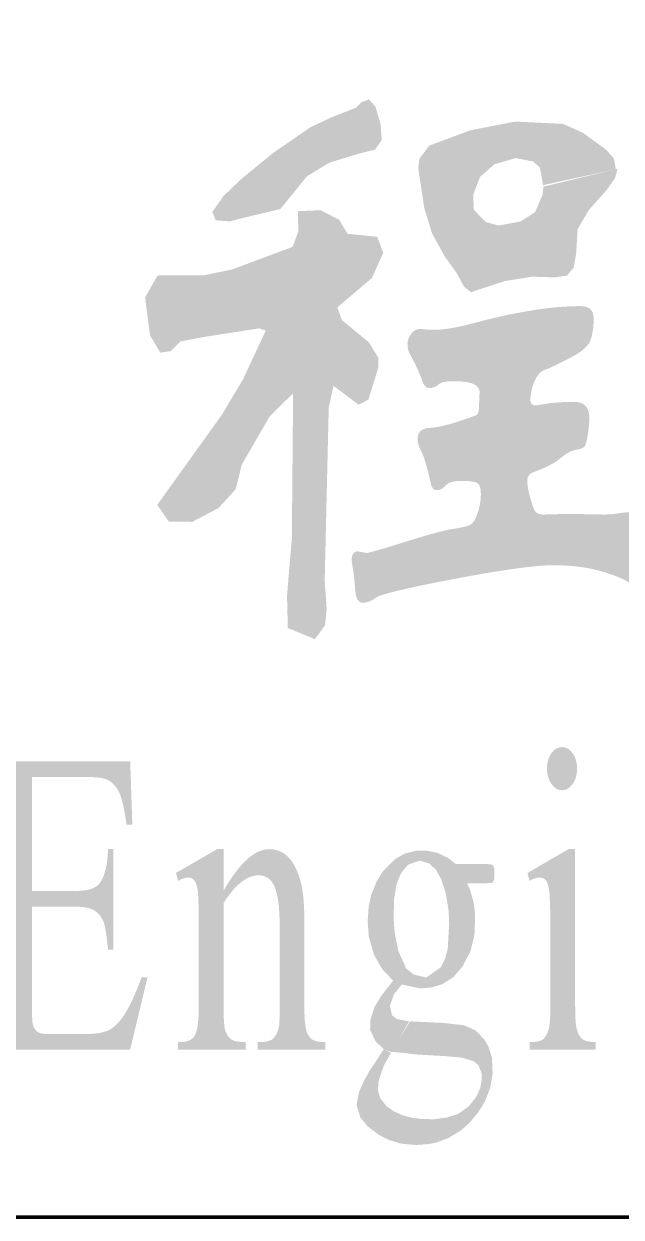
# Model space of a CAD drawing. Header units: millimetres. Extents: x -705761 to 1364679, y -410401 to 446404.
# Drawn here: x -524758 to -524151, y 172776 to 173988 of the extents above; entities that cross this region are included whole.
import ezdxf
from ezdxf.enums import TextEntityAlignment as Align

# ---------------------------------------------------------------- set-up
doc = ezdxf.new("R2010")
doc.units = ezdxf.units.MM
doc.layers.add('TK', color=7, linetype='Continuous')
doc.layers.add('模板-签名-公用', color=3, linetype='Continuous')
doc.layers.add('图框', color=7, linetype='Continuous', lineweight=13)
doc.styles.get("Standard").update_dxf_attribs({"font": 'arial.ttf'})
doc.styles.add('Style-仿宋_GB2312', font='')
doc.styles.add('宋体', font='', dxfattribs={"width": 0.7, "height": 2.5})
doc.styles.add('宋体_1', font='', dxfattribs={"width": 0.7, "height": 2.386364})
doc.styles.get('Style-仿宋_GB2312').set_extended_font_data('仿宋_GB2312')
doc.styles.get('宋体').set_extended_font_data('SimSun')
doc.styles.get('宋体_1').set_extended_font_data('SimSun')

# ---------------------------------------------------------------- blocks, each defined once
blk = doc.blocks.new('BSIET_专用图框_A3_7')
at = {"layer": '图框', "lineweight": 100}
blk.add_lwpolyline([(-395, 292), (-5, 292), (-5, 5), (-395, 5)], close=True, dxfattribs=at)
at = {"layer": 'TK', "style": '宋体', "width": 0.7, "flags": 3}
for tag, p in [('LZHQ_N会签6_T6_H6', (-407.253, 57.082)), ('LZHQ_N会签5_T6_H6', (-407.253, 49.082)), ('LZHQ_N会签4_T6_H6', (-407.253, 41.082)), ('LZHQ_N会签3_T6_H6', (-407.253, 33.082)), ('LZHQ_N会签2_T6_H6', (-407.253, 25.082)), ('LZHQ_N会签1_T6_H6', (-407.253, 17.082))]:
    blk.add_attdef(tag, text='', height=2.5, dxfattribs=at).set_placement(p, align=Align.MIDDLE)
at = {"layer": '模板-签名-公用', "style": '宋体', "width": 0.7}
blk.add_attdef('LZTQINS', text='', height=2, dxfattribs=at).set_placement((-5, 5), align=Align.MIDDLE)
at = {"layer": '模板-签名-公用', "style": '宋体', "width": 0.7, "flags": 3}
blk.add_attdef('LZFRAME', (-40.909, 2.064), '', height=3, dxfattribs=at)
blk = doc.blocks.new('BSIET_材料表_7')
at = {"layer": '图框', "linetype": 'Continuous', "lineweight": 25, "extrusion": (0, 0, -1)}
for points in [[(80.245, 10.118), (80.032, 10.172), (79.731, 10.243), (79.593, 10.411), (79.461, 10.575), (79.234, 10.714), (78.938, 10.805), (78.767, 10.848), (78.699, 10.944), (78.71, 11.101), (78.762, 11.284), (78.83, 11.358), (78.903, 11.328), (78.966, 11.271), (79.206, 11.177), (79.423, 11.075), (79.8, 10.816), (80.128, 10.548), (80.309, 10.375), (80.422, 10.214), (80.387, 10.129)], [(79.378, 5.873), (79.276, 6.014), (79.259, 6.181), (79.279, 6.469), (79.238, 8.226), (79.189, 8.447), (78.934, 8.255), (78.834, 8.307), (78.735, 8.629), (78.735, 8.735), (78.83, 8.889), (79.105, 9.116), (79.15, 9.244), (78.798, 9.544), (78.683, 9.8), (78.746, 9.961), (79.047, 9.992), (79.133, 10.135), (79.32, 10.231), (79.552, 10.222), (79.547, 10.016), (79.606, 9.859), (80.218, 9.63), (80.503, 9.571), (80.979, 9.568), (81.105, 9.345), (81.056, 8.962), (80.951, 8.784), (80.846, 8.799), (80.748, 8.898), (80.484, 8.947), (79.945, 9.031), (79.878, 9.009), (80.111, 8.511), (80.321, 8.159), (80.982, 7.237), (80.863, 7.066), (80.625, 7.065), (80.358, 7.206), (80.184, 7.395), (80.122, 7.647), (79.839, 8.136), (79.6, 8.371), (79.613, 6.9), (79.662, 6.315), (79.654, 5.986)], [(76.862, 4.338), (76.84, 4.341), (76.817, 4.348), (76.794, 4.363), (76.768, 4.388), (76.748, 4.416), (76.731, 4.45), (76.721, 4.483), (76.715, 4.515), (76.712, 4.548), (76.713, 4.585), (76.715, 4.6), (76.719, 4.627), (76.726, 4.65), (76.734, 4.671), (76.743, 4.69), (76.758, 4.714), (76.778, 4.738), (76.796, 4.753), (76.82, 4.767), (76.842, 4.774), (76.866, 4.776), (76.893, 4.773), (76.922, 4.762), (76.942, 4.749), (76.972, 4.716), (76.995, 4.677), (77.007, 4.646), (77.015, 4.61), (77.019, 4.574), (77.018, 4.53), (77.011, 4.484), (76.999, 4.45), (76.983, 4.417), (76.959, 4.384), (76.948, 4.373), (76.93, 4.358), (76.916, 4.35), (76.9, 4.343), (76.882, 4.339)], [(78.309, 2.324), (78.195, 2.333), (78.082, 2.367), (77.973, 2.437), (77.878, 2.546), (77.796, 2.704), (77.756, 2.867), (77.749, 3.07), (77.762, 3.184), (77.799, 3.32), (77.831, 3.392), (77.642, 3.393), (77.59, 3.395), (77.569, 3.403), (77.554, 3.435), (77.553, 3.532), (77.557, 3.555), (77.574, 3.581), (77.622, 3.587), (77.945, 3.587), (78.028, 3.652), (78.128, 3.7), (78.249, 3.725), (78.357, 3.722), (78.464, 3.694), (78.564, 3.639), (78.682, 3.521), (78.751, 3.411), (78.805, 3.277), (78.832, 3.155), (78.842, 3.003), (78.83, 2.849), (78.778, 2.667), (78.697, 2.523), (78.584, 2.404), (78.456, 2.541), (78.528, 2.698), (78.565, 2.874), (78.578, 3.022), (78.574, 3.229), (78.55, 3.378), (78.502, 3.497), (78.432, 3.581), (78.314, 3.623), (78.215, 3.594), (78.147, 3.528), (78.095, 3.436), (78.047, 3.288), (78.02, 3.123), (78.013, 2.983), (78.028, 2.726), (78.054, 2.626), (78.097, 2.539), (78.246, 2.434), (78.388, 2.469), (78.495, 2.364)], [(78.6, 1.678), (78.419, 1.99), (78.543, 2.012), (78.595, 2.051), (78.615, 2.148), (78.577, 2.261), (78.489, 2.371), (78.375, 2.466), (78.461, 2.535), (78.571, 2.418), (78.702, 2.251), (78.769, 2.142), (78.813, 2.012), (78.817, 1.903), (78.761, 1.786), (78.677, 1.704)], [(78.349, 0.733), (78.227, 0.742), (78.149, 0.757), (78.023, 0.802), (77.888, 0.885), (77.799, 0.966), (77.717, 1.066), (77.65, 1.175), (77.596, 1.314), (77.571, 1.46), (77.579, 1.621), (77.611, 1.727), (77.656, 1.807), (77.748, 1.899), (77.864, 1.95), (78.078, 1.974), (78.212, 1.98), (78.41, 1.989), (78.605, 1.68), (78.485, 1.669), (78.336, 1.652), (78.058, 1.636), (77.888, 1.621), (77.765, 1.585), (77.715, 1.543), (77.683, 1.46), (77.681, 1.399), (77.696, 1.314), (77.742, 1.216), (77.819, 1.121), (77.923, 1.049), (78.036, 1.012), (78.163, 0.995), (78.282, 0.996), (78.388, 1.009), (78.479, 1.032), (78.577, 1.075), (78.651, 1.129), (78.714, 1.207), (78.738, 1.29), (78.731, 1.384), (78.677, 1.541), (78.605, 1.67), (78.679, 1.706), (78.746, 1.602), (78.824, 1.485), (78.878, 1.387), (78.931, 1.269), (78.955, 1.141), (78.917, 1.014), (78.844, 0.924), (78.723, 0.832), (78.624, 0.783), (78.496, 0.746)]]:
    blk.add_hatch(color=7, dxfattribs=at).paths.add_polyline_path(points)
at = {"layer": '图框', "linetype": 'Continuous', "lineweight": 25}
blk.add_hatch(color=7, dxfattribs=at).paths.add_polyline_path([(-77.791, 9.398), (-77.685, 9.434), (-77.444, 9.512), (-77.17, 9.556), (-76.943, 9.549), (-76.816, 9.566), (-76.746, 9.649), (-76.722, 9.792), (-76.707, 10.038), (-76.593, 10.233), (-76.413, 10.435), (-76.325, 10.561), (-76.302, 10.652), (-76.319, 10.648), (-77.055, 10.471), (-77.063, 10.389), (-77.14, 10.211), (-77.287, 10.117), (-77.511, 10.076), (-77.64, 10.111), (-77.762, 10.236), (-77.769, 10.389), (-77.699, 10.57), (-77.552, 10.699), (-77.337, 10.761), (-77.156, 10.726), (-77.09, 10.662), (-77.055, 10.471), (-77.054, 10.487), (-76.319, 10.648), (-76.338, 10.758), (-76.417, 10.846), (-76.653, 11.018), (-76.856, 11.109), (-77.343, 11.132), (-77.799, 11.043), (-78.217, 10.887), (-78.314, 10.756), (-78.328, 10.663), (-78.267, 10.256), (-78.188, 9.998), (-78.063, 9.769), (-77.936, 9.592), (-77.863, 9.456)])
at = {"layer": '图框', "linetype": 'Continuous', "lineweight": 20}
h = blk.add_hatch(color=7, dxfattribs=at)
edge = h.paths.add_edge_path()
edge.add_spline(control_points=[(-75.862, 6.702), (-75.862, 6.804), (-75.926, 6.983)], knot_values=[0, 0, 0, 1, 1, 1], degree=2, periodic=0)
edge.add_spline(control_points=[(-75.926, 6.983), (-75.989, 7.162), (-76.18, 7.162)], knot_values=[0, 0, 0, 1, 1, 1], degree=2, periodic=0)
edge.add_spline(control_points=[(-76.18, 7.162), (-76.225, 7.162), (-76.302, 7.15)], knot_values=[0, 0, 0, 1, 1, 1], degree=2, periodic=0)
edge.add_spline(control_points=[(-76.302, 7.15), (-76.378, 7.139), (-76.435, 7.139)], knot_values=[0, 0, 0, 1, 1, 1], degree=2, periodic=0)
edge.add_line((-76.435, 7.139), (-76.792, 7.146))
edge.add_line((-76.792, 7.146), (-77.047, 7.139))
edge.add_spline(control_points=[(-77.047, 7.139), (-77.111, 7.139), (-77.133, 7.166)], knot_values=[0, 0, 0, 1, 1, 1], degree=2, periodic=0)
edge.add_spline(control_points=[(-77.133, 7.166), (-77.156, 7.193), (-77.188, 7.306)], knot_values=[0, 0, 0, 1, 1, 1], degree=2, periodic=0)
edge.add_spline(control_points=[(-77.188, 7.306), (-77.219, 7.419), (-77.219, 7.485)], knot_values=[0, 0, 0, 1, 1, 1], degree=2, periodic=0)
edge.add_spline(control_points=[(-77.219, 7.485), (-77.219, 7.551), (-77.143, 7.575)], knot_values=[0, 0, 0, 1, 1, 1], degree=2, periodic=0)
edge.add_spline(control_points=[(-77.143, 7.575), (-76.971, 7.637), (-76.882, 7.711)], knot_values=[0, 0, 0, 1, 1, 1], degree=2, periodic=0)
edge.add_spline(control_points=[(-76.882, 7.711), (-76.792, 7.785), (-76.725, 7.797)], knot_values=[0, 0, 0, 1, 1, 1], degree=2, periodic=0)
edge.add_spline(control_points=[(-76.725, 7.797), (-76.659, 7.808), (-76.639, 7.828)], knot_values=[0, 0, 0, 1, 1, 1], degree=2, periodic=0)
edge.add_spline(control_points=[(-76.639, 7.828), (-76.62, 7.847), (-76.604, 7.949)], knot_values=[0, 0, 0, 1, 1, 1], degree=2, periodic=0)
edge.add_spline(control_points=[(-76.604, 7.949), (-76.588, 8.05), (-76.588, 8.12)], knot_values=[0, 0, 0, 1, 1, 1], degree=2, periodic=0)
edge.add_spline(control_points=[(-76.588, 8.12), (-76.588, 8.284), (-76.748, 8.284)], knot_values=[0, 0, 0, 1, 1, 1], degree=2, periodic=0)
edge.add_spline(control_points=[(-76.748, 8.284), (-76.933, 8.284), (-77.105, 8.252)], knot_values=[0, 0, 0, 1, 1, 1], degree=2, periodic=0)
edge.add_spline(control_points=[(-77.105, 8.252), (-77.187, 8.237), (-77.187, 8.299)], knot_values=[0, 0, 0, 1, 1, 1], degree=2, periodic=0)
edge.add_spline(control_points=[(-77.187, 8.299), (-77.187, 8.393), (-77.146, 8.49)], knot_values=[0, 0, 0, 1, 1, 1], degree=2, periodic=0)
edge.add_spline(control_points=[(-77.146, 8.49), (-77.105, 8.588), (-77.038, 8.611)], knot_values=[0, 0, 0, 1, 1, 1], degree=2, periodic=0)
edge.add_spline(control_points=[(-77.038, 8.611), (-76.971, 8.634), (-76.789, 8.728)], knot_values=[0, 0, 0, 1, 1, 1], degree=2, periodic=0)
edge.add_spline(control_points=[(-76.789, 8.728), (-76.607, 8.821), (-76.576, 8.911)], knot_values=[0, 0, 0, 1, 1, 1], degree=2, periodic=0)
edge.add_spline(control_points=[(-76.576, 8.911), (-76.544, 9), (-76.544, 9.129)], knot_values=[0, 0, 0, 1, 1, 1], degree=2, periodic=0)
edge.add_spline(control_points=[(-76.544, 9.129), (-76.544, 9.257), (-76.678, 9.257)], knot_values=[0, 0, 0, 1, 1, 1], degree=2, periodic=0)
edge.add_spline(control_points=[(-76.678, 9.257), (-77.124, 9.257), (-77.787, 9.078)], knot_values=[0, 0, 0, 1, 1, 1], degree=2, periodic=0)
edge.add_spline(control_points=[(-77.787, 9.078), (-78.023, 9.016), (-78.176, 9.016)], knot_values=[0, 0, 0, 1, 1, 1], degree=2, periodic=0)
edge.add_spline(control_points=[(-78.176, 9.016), (-78.22, 9.016), (-78.287, 9.024)], knot_values=[0, 0, 0, 1, 1, 1], degree=2, periodic=0)
edge.add_spline(control_points=[(-78.287, 9.024), (-78.354, 9.032), (-78.395, 8.981)], knot_values=[0, 0, 0, 1, 1, 1], degree=2, periodic=0)
edge.add_spline(control_points=[(-78.395, 8.981), (-78.437, 8.93), (-78.437, 8.872)], knot_values=[0, 0, 0, 1, 1, 1], degree=2, periodic=0)
edge.add_spline(control_points=[(-78.437, 8.872), (-78.437, 8.813), (-78.411, 8.767)], knot_values=[0, 0, 0, 1, 1, 1], degree=2, periodic=0)
edge.add_spline(control_points=[(-78.411, 8.767), (-78.322, 8.603), (-78.293, 8.514)], knot_values=[0, 0, 0, 1, 1, 1], degree=2, periodic=0)
edge.add_spline(control_points=[(-78.293, 8.514), (-78.265, 8.424), (-78.214, 8.424)], knot_values=[0, 0, 0, 1, 1, 1], degree=2, periodic=0)
edge.add_spline(control_points=[(-78.214, 8.424), (-78.163, 8.424), (-78.124, 8.459)], knot_values=[0, 0, 0, 1, 1, 1], degree=2, periodic=0)
edge.add_spline(control_points=[(-78.124, 8.459), (-78.086, 8.494), (-77.972, 8.494)], knot_values=[0, 0, 0, 1, 1, 1], degree=2, periodic=0)
edge.add_spline(control_points=[(-77.972, 8.494), (-77.704, 8.494), (-77.704, 8.385)], knot_values=[0, 0, 0, 1, 1, 1], degree=2, periodic=0)
edge.add_line((-77.704, 8.385), (-77.71, 8.237))
edge.add_spline(control_points=[(-77.71, 8.237), (-77.71, 8.167), (-77.736, 8.151)], knot_values=[0, 0, 0, 1, 1, 1], degree=2, periodic=0)
edge.add_spline(control_points=[(-77.736, 8.151), (-77.761, 8.136), (-77.93, 8.081)], knot_values=[0, 0, 0, 1, 1, 1], degree=2, periodic=0)
edge.add_spline(control_points=[(-77.93, 8.081), (-78.099, 8.027), (-78.217, 8.019)], knot_values=[0, 0, 0, 1, 1, 1], degree=2, periodic=0)
edge.add_spline(control_points=[(-78.217, 8.019), (-78.335, 8.011), (-78.335, 7.902)], knot_values=[0, 0, 0, 1, 1, 1], degree=2, periodic=0)
edge.add_spline(control_points=[(-78.335, 7.902), (-78.335, 7.855), (-78.293, 7.773)], knot_values=[0, 0, 0, 1, 1, 1], degree=2, periodic=0)
edge.add_spline(control_points=[(-78.293, 7.773), (-78.252, 7.692), (-78.201, 7.458)], knot_values=[0, 0, 0, 1, 1, 1], degree=2, periodic=0)
edge.add_spline(control_points=[(-78.201, 7.458), (-78.188, 7.388), (-78.137, 7.388)], knot_values=[0, 0, 0, 1, 1, 1], degree=2, periodic=0)
edge.add_spline(control_points=[(-78.137, 7.388), (-78.086, 7.388), (-78.048, 7.435)], knot_values=[0, 0, 0, 1, 1, 1], degree=2, periodic=0)
edge.add_spline(control_points=[(-78.048, 7.435), (-78.01, 7.481), (-77.885, 7.481)], knot_values=[0, 0, 0, 1, 1, 1], degree=2, periodic=0)
edge.add_spline(control_points=[(-77.885, 7.481), (-77.761, 7.481), (-77.726, 7.458)], knot_values=[0, 0, 0, 1, 1, 1], degree=2, periodic=0)
edge.add_spline(control_points=[(-77.726, 7.458), (-77.691, 7.435), (-77.691, 7.345)], knot_values=[0, 0, 0, 1, 1, 1], degree=2, periodic=0)
edge.add_spline(control_points=[(-77.691, 7.345), (-77.691, 7.255), (-77.723, 7.158)], knot_values=[0, 0, 0, 1, 1, 1], degree=2, periodic=0)
edge.add_spline(control_points=[(-77.723, 7.158), (-77.755, 7.061), (-77.796, 7.037)], knot_values=[0, 0, 0, 1, 1, 1], degree=2, periodic=0)
edge.add_spline(control_points=[(-77.796, 7.037), (-77.838, 7.014), (-77.968, 6.994)], knot_values=[0, 0, 0, 1, 1, 1], degree=2, periodic=0)
edge.add_spline(control_points=[(-77.968, 6.994), (-78.099, 6.975), (-78.459, 6.862)], knot_values=[0, 0, 0, 1, 1, 1], degree=2, periodic=0)
edge.add_spline(control_points=[(-78.459, 6.862), (-78.819, 6.749), (-78.857, 6.749)], knot_values=[0, 0, 0, 1, 1, 1], degree=2, periodic=0)
edge.add_line((-78.857, 6.749), (-78.94, 6.765))
edge.add_spline(control_points=[(-78.94, 6.765), (-79.004, 6.765), (-79.004, 6.679)], knot_values=[0, 0, 0, 1, 1, 1], degree=2, periodic=0)
edge.add_spline(control_points=[(-79.004, 6.679), (-79.004, 6.656), (-78.991, 6.582)], knot_values=[0, 0, 0, 1, 1, 1], degree=2, periodic=0)
edge.add_spline(control_points=[(-78.991, 6.582), (-78.979, 6.507), (-78.969, 6.375)], knot_values=[0, 0, 0, 1, 1, 1], degree=2, periodic=0)
edge.add_spline(control_points=[(-78.969, 6.375), (-78.959, 6.243), (-78.893, 6.243)], knot_values=[0, 0, 0, 1, 1, 1], degree=2, periodic=0)
edge.add_spline(control_points=[(-78.893, 6.243), (-78.826, 6.243), (-78.762, 6.293)], knot_values=[0, 0, 0, 1, 1, 1], degree=2, periodic=0)
edge.add_spline(control_points=[(-78.762, 6.293), (-78.698, 6.344), (-77.965, 6.484)], knot_values=[0, 0, 0, 1, 1, 1], degree=2, periodic=0)
edge.add_spline(control_points=[(-77.965, 6.484), (-77.232, 6.624), (-76.952, 6.624)], knot_values=[0, 0, 0, 1, 1, 1], degree=2, periodic=0)
edge.add_spline(control_points=[(-76.952, 6.624), (-76.671, 6.624), (-76.451, 6.558)], knot_values=[0, 0, 0, 1, 1, 1], degree=2, periodic=0)
edge.add_spline(control_points=[(-76.451, 6.558), (-76.231, 6.492), (-76.155, 6.426)], knot_values=[0, 0, 0, 1, 1, 1], degree=2, periodic=0)
edge.add_spline(control_points=[(-76.155, 6.426), (-76.078, 6.36), (-76.008, 6.36)], knot_values=[0, 0, 0, 1, 1, 1], degree=2, periodic=0)
edge.add_spline(control_points=[(-76.008, 6.36), (-75.938, 6.36), (-75.9, 6.472)], knot_values=[0, 0, 0, 1, 1, 1], degree=2, periodic=0)
edge.add_spline(control_points=[(-75.9, 6.472), (-75.862, 6.585), (-75.862, 6.702)], knot_values=[0, 0, 0, 1, 1, 1], degree=2, periodic=0)
h = blk.add_hatch(color=7, dxfattribs=at)
edge = h.paths.add_edge_path()
edge.add_line((-82.257, 4.472), (-81.693, 4.472))
edge.add_spline(control_points=[(-81.693, 4.472), (-81.54, 4.472), (-81.479, 4.439)], knot_values=[0, 0, 0, 1, 1, 1], degree=2, periodic=0)
edge.add_spline(control_points=[(-81.479, 4.439), (-81.403, 4.394), (-81.365, 4.307)], knot_values=[0, 0, 0, 1, 1, 1], degree=2, periodic=0)
edge.add_spline(control_points=[(-81.365, 4.307), (-81.326, 4.22), (-81.294, 3.988)], knot_values=[0, 0, 0, 1, 1, 1], degree=2, periodic=0)
edge.add_line((-81.294, 3.988), (-81.235, 3.988))
edge.add_line((-81.235, 3.988), (-81.257, 4.633))
edge.add_line((-81.257, 4.633), (-82.841, 4.633))
edge.add_line((-82.841, 4.633), (-82.841, 4.554))
edge.add_line((-82.841, 4.554), (-82.768, 4.554))
edge.add_spline(control_points=[(-82.768, 4.554), (-82.641, 4.554), (-82.586, 4.467)], knot_values=[0, 0, 0, 1, 1, 1], degree=2, periodic=0)
edge.add_spline(control_points=[(-82.586, 4.467), (-82.547, 4.402), (-82.547, 4.122)], knot_values=[0, 0, 0, 1, 1, 1], degree=2, periodic=0)
edge.add_line((-82.547, 4.122), (-82.547, 2.22))
edge.add_spline(control_points=[(-82.547, 2.22), (-82.547, 2.004), (-82.565, 1.934)], knot_values=[0, 0, 0, 1, 1, 1], degree=2, periodic=0)
edge.add_spline(control_points=[(-82.565, 1.934), (-82.582, 1.864), (-82.63, 1.829)], knot_values=[0, 0, 0, 1, 1, 1], degree=2, periodic=0)
edge.add_spline(control_points=[(-82.63, 1.829), (-82.695, 1.779), (-82.768, 1.779)], knot_values=[0, 0, 0, 1, 1, 1], degree=2, periodic=0)
edge.add_line((-82.768, 1.779), (-82.841, 1.779))
edge.add_line((-82.841, 1.779), (-82.841, 1.7))
edge.add_line((-82.841, 1.7), (-81.258, 1.7))
edge.add_line((-81.258, 1.7), (-81.081, 2.435))
edge.add_line((-81.081, 2.435), (-81.142, 2.435))
edge.add_spline(control_points=[(-81.142, 2.435), (-81.24, 2.165), (-81.334, 2.031)], knot_values=[0, 0, 0, 1, 1, 1], degree=2, periodic=0)
edge.add_spline(control_points=[(-81.334, 2.031), (-81.407, 1.929), (-81.486, 1.895)], knot_values=[0, 0, 0, 1, 1, 1], degree=2, periodic=0)
edge.add_spline(control_points=[(-81.486, 1.895), (-81.564, 1.86), (-81.739, 1.86)], knot_values=[0, 0, 0, 1, 1, 1], degree=2, periodic=0)
edge.add_line((-81.739, 1.86), (-82.087, 1.86))
edge.add_spline(control_points=[(-82.087, 1.86), (-82.172, 1.86), (-82.202, 1.885)], knot_values=[0, 0, 0, 1, 1, 1], degree=2, periodic=0)
edge.add_spline(control_points=[(-82.202, 1.885), (-82.233, 1.91), (-82.245, 1.952)], knot_values=[0, 0, 0, 1, 1, 1], degree=2, periodic=0)
edge.add_spline(control_points=[(-82.245, 1.952), (-82.257, 1.994), (-82.257, 2.189)], knot_values=[0, 0, 0, 1, 1, 1], degree=2, periodic=0)
edge.add_line((-82.257, 2.189), (-82.257, 3.154))
edge.add_line((-82.257, 3.154), (-81.806, 3.154))
edge.add_spline(control_points=[(-81.806, 3.154), (-81.677, 3.154), (-81.614, 3.111)], knot_values=[0, 0, 0, 1, 1, 1], degree=2, periodic=0)
edge.add_spline(control_points=[(-81.614, 3.111), (-81.552, 3.068), (-81.525, 2.992)], knot_values=[0, 0, 0, 1, 1, 1], degree=2, periodic=0)
edge.add_spline(control_points=[(-81.525, 2.992), (-81.503, 2.932), (-81.482, 2.718)], knot_values=[0, 0, 0, 1, 1, 1], degree=2, periodic=0)
edge.add_line((-81.482, 2.718), (-81.427, 2.718))
edge.add_line((-81.427, 2.718), (-81.427, 3.741))
edge.add_line((-81.427, 3.741), (-81.482, 3.741))
edge.add_spline(control_points=[(-81.482, 3.741), (-81.491, 3.49), (-81.57, 3.39)], knot_values=[0, 0, 0, 1, 1, 1], degree=2, periodic=0)
edge.add_spline(control_points=[(-81.57, 3.39), (-81.629, 3.315), (-81.806, 3.315)], knot_values=[0, 0, 0, 1, 1, 1], degree=2, periodic=0)
edge.add_line((-81.806, 3.315), (-82.257, 3.315))
edge.add_line((-82.257, 3.315), (-82.257, 4.472))
h = blk.add_hatch(color=7, dxfattribs=at)
edge = h.paths.add_edge_path()
edge.add_line((-80.307, 3.319), (-80.307, 3.739))
edge.add_line((-80.307, 3.739), (-80.373, 3.739))
edge.add_line((-80.373, 3.739), (-80.792, 3.497))
edge.add_line((-80.792, 3.497), (-80.77, 3.418))
edge.add_spline(control_points=[(-80.77, 3.418), (-80.71, 3.45), (-80.668, 3.45)], knot_values=[0, 0, 0, 1, 1, 1], degree=2, periodic=0)
edge.add_spline(control_points=[(-80.668, 3.45), (-80.629, 3.45), (-80.605, 3.422)], knot_values=[0, 0, 0, 1, 1, 1], degree=2, periodic=0)
edge.add_spline(control_points=[(-80.605, 3.422), (-80.582, 3.394), (-80.57, 3.316)], knot_values=[0, 0, 0, 1, 1, 1], degree=2, periodic=0)
edge.add_spline(control_points=[(-80.57, 3.316), (-80.559, 3.239), (-80.559, 2.883)], knot_values=[0, 0, 0, 1, 1, 1], degree=2, periodic=0)
edge.add_line((-80.559, 2.883), (-80.559, 2.148))
edge.add_spline(control_points=[(-80.559, 2.148), (-80.559, 1.932), (-80.596, 1.855)], knot_values=[0, 0, 0, 1, 1, 1], degree=2, periodic=0)
edge.add_spline(control_points=[(-80.596, 1.855), (-80.634, 1.779), (-80.74, 1.779)], knot_values=[0, 0, 0, 1, 1, 1], degree=2, periodic=0)
edge.add_line((-80.74, 1.779), (-80.77, 1.779))
edge.add_line((-80.77, 1.779), (-80.77, 1.7))
edge.add_line((-80.77, 1.7), (-80.081, 1.7))
edge.add_line((-80.081, 1.7), (-80.081, 1.779))
edge.add_spline(control_points=[(-80.081, 1.779), (-80.195, 1.779), (-80.232, 1.808)], knot_values=[0, 0, 0, 1, 1, 1], degree=2, periodic=0)
edge.add_spline(control_points=[(-80.232, 1.808), (-80.269, 1.837), (-80.291, 1.9)], knot_values=[0, 0, 0, 1, 1, 1], degree=2, periodic=0)
edge.add_spline(control_points=[(-80.291, 1.9), (-80.307, 1.947), (-80.307, 2.148)], knot_values=[0, 0, 0, 1, 1, 1], degree=2, periodic=0)
edge.add_line((-80.307, 2.148), (-80.307, 3.192))
edge.add_spline(control_points=[(-80.307, 3.192), (-80.13, 3.473), (-79.951, 3.473)], knot_values=[0, 0, 0, 1, 1, 1], degree=2, periodic=0)
edge.add_spline(control_points=[(-79.951, 3.473), (-79.835, 3.473), (-79.786, 3.351)], knot_values=[0, 0, 0, 1, 1, 1], degree=2, periodic=0)
edge.add_spline(control_points=[(-79.786, 3.351), (-79.737, 3.229), (-79.737, 2.958)], knot_values=[0, 0, 0, 1, 1, 1], degree=2, periodic=0)
edge.add_line((-79.737, 2.958), (-79.737, 2.148))
edge.add_spline(control_points=[(-79.737, 2.148), (-79.737, 1.977), (-79.743, 1.945)], knot_values=[0, 0, 0, 1, 1, 1], degree=2, periodic=0)
edge.add_spline(control_points=[(-79.743, 1.945), (-79.758, 1.863), (-79.797, 1.821)], knot_values=[0, 0, 0, 1, 1, 1], degree=2, periodic=0)
edge.add_spline(control_points=[(-79.797, 1.821), (-79.836, 1.779), (-79.933, 1.779)], knot_values=[0, 0, 0, 1, 1, 1], degree=2, periodic=0)
edge.add_line((-79.933, 1.779), (-79.962, 1.779))
edge.add_line((-79.962, 1.779), (-79.962, 1.7))
edge.add_line((-79.962, 1.7), (-79.274, 1.7))
edge.add_line((-79.274, 1.7), (-79.274, 1.779))
edge.add_spline(control_points=[(-79.274, 1.779), (-79.374, 1.779), (-79.411, 1.809)], knot_values=[0, 0, 0, 1, 1, 1], degree=2, periodic=0)
edge.add_spline(control_points=[(-79.411, 1.809), (-79.448, 1.839), (-79.464, 1.893)], knot_values=[0, 0, 0, 1, 1, 1], degree=2, periodic=0)
edge.add_spline(control_points=[(-79.464, 1.893), (-79.486, 1.96), (-79.486, 2.148)], knot_values=[0, 0, 0, 1, 1, 1], degree=2, periodic=0)
edge.add_line((-79.486, 2.148), (-79.486, 2.993))
edge.add_spline(control_points=[(-79.486, 2.993), (-79.486, 3.261), (-79.519, 3.391)], knot_values=[0, 0, 0, 1, 1, 1], degree=2, periodic=0)
edge.add_spline(control_points=[(-79.519, 3.391), (-79.567, 3.577), (-79.649, 3.658)], knot_values=[0, 0, 0, 1, 1, 1], degree=2, periodic=0)
edge.add_spline(control_points=[(-79.649, 3.658), (-79.73, 3.739), (-79.844, 3.739)], knot_values=[0, 0, 0, 1, 1, 1], degree=2, periodic=0)
edge.add_spline(control_points=[(-79.844, 3.739), (-80.064, 3.739), (-80.307, 3.319)], knot_values=[0, 0, 0, 1, 1, 1], degree=2, periodic=0)
h = blk.add_hatch(color=7, dxfattribs=at)
edge = h.paths.add_edge_path()
edge.add_line((-76.732, 3.739), (-76.799, 3.739))
edge.add_line((-76.799, 3.739), (-77.217, 3.497))
edge.add_line((-77.217, 3.497), (-77.196, 3.418))
edge.add_spline(control_points=[(-77.196, 3.418), (-77.135, 3.45), (-77.093, 3.45)], knot_values=[0, 0, 0, 1, 1, 1], degree=2, periodic=0)
edge.add_spline(control_points=[(-77.093, 3.45), (-77.054, 3.45), (-77.031, 3.423)], knot_values=[0, 0, 0, 1, 1, 1], degree=2, periodic=0)
edge.add_spline(control_points=[(-77.031, 3.423), (-77.008, 3.396), (-76.998, 3.327)], knot_values=[0, 0, 0, 1, 1, 1], degree=2, periodic=0)
edge.add_spline(control_points=[(-76.998, 3.327), (-76.984, 3.232), (-76.984, 2.91)], knot_values=[0, 0, 0, 1, 1, 1], degree=2, periodic=0)
edge.add_line((-76.984, 2.91), (-76.984, 2.148))
edge.add_spline(control_points=[(-76.984, 2.148), (-76.984, 1.964), (-77.004, 1.9)], knot_values=[0, 0, 0, 1, 1, 1], degree=2, periodic=0)
edge.add_spline(control_points=[(-77.004, 1.9), (-77.025, 1.835), (-77.059, 1.807)], knot_values=[0, 0, 0, 1, 1, 1], degree=2, periodic=0)
edge.add_spline(control_points=[(-77.059, 1.807), (-77.094, 1.779), (-77.195, 1.779)], knot_values=[0, 0, 0, 1, 1, 1], degree=2, periodic=0)
edge.add_line((-77.195, 1.779), (-77.195, 1.7))
edge.add_line((-77.195, 1.7), (-76.523, 1.7))
edge.add_line((-76.523, 1.7), (-76.523, 1.779))
edge.add_spline(control_points=[(-76.523, 1.779), (-76.621, 1.779), (-76.658, 1.809)], knot_values=[0, 0, 0, 1, 1, 1], degree=2, periodic=0)
edge.add_spline(control_points=[(-76.658, 1.809), (-76.695, 1.839), (-76.713, 1.901)], knot_values=[0, 0, 0, 1, 1, 1], degree=2, periodic=0)
edge.add_spline(control_points=[(-76.713, 1.901), (-76.732, 1.962), (-76.732, 2.148)], knot_values=[0, 0, 0, 1, 1, 1], degree=2, periodic=0)
edge.add_line((-76.732, 2.148), (-76.732, 3.739))
at = {"layer": '图框', "color": 7, "linetype": 'Continuous', "lineweight": 100}
blk.add_line((-390, 0), (0, 0), dxfattribs=at)
at = {"layer": '图框', "color": 7, "style": 'Style-仿宋_GB2312', "width": 0.7}
for tag, height, p in [('质量', 3, (-191, 52.5)), ('比例', 3, (-191, 45.5)), ('出图日期', 3, (-191, 38.5)), ('总页数', 4, (-19.517, 35.142)), ('页码', 4, (-38.162, 35.008)), ('版本号', 2.5, (-6.095, 34.926)), ('专业', 3, (-191, 31.5)), ('项目编号', 3, (-191, 24.5)), ('图号', 4, (-24, 21)), ('设计阶段', 3, (-220, 17.5))]:
    blk.add_attdef(tag, text='', height=height, dxfattribs=at).set_placement(p, align=Align.MIDDLE)
at = {"layer": '图框', "style": '宋体_1', "width": 0.7, "flags": 3}
for tag, height, p in [('N审定_T5', 2.5, (-250.932, 52.29)), ('N审核_T5', 2.5, (-250.932, 45.29)), ('N校对_T5', 2.5, (-250.932, 38.29)), ('LZCO_NCB-W67-H36-D10_T7', 3, (-322.972, 34.135)), ('LZCO_NCB-W67-H36-D10_T7', 3, (-322.972, 34.135)), ('N设计_T5', 2.5, (-250.932, 31.29)), ('N制图_T5', 2.5, (-250.932, 24.29))]:
    blk.add_attdef(tag, text='', height=height, dxfattribs=at).set_placement(p, align=Align.MIDDLE_CENTER)
for tag, p in [('N审定_T6_H12_MV0.5_W15', (-231.906, 51.507)), ('N审核_T6_H12_MV0.5_W15', (-231.906, 44.507)), ('N校对_T6_H12_MV0.5_W15', (-231.906, 37.507)), ('N设计_T6_H12_MV0.5_W15', (-231.906, 30.507)), ('N制图_T6_H12_MV0.5_W15', (-231.906, 23.507))]:
    blk.add_attdef(tag, text='', height=1.5, dxfattribs=at).set_placement(p, align=Align.CENTER)
at = {"layer": '图框', "color": 7, "lineweight": 30, "width": 0.7, "flags": 104}
for tag, p in [('项目名称', (-79.178, 49.101)), ('子项', (-111.074, 34.832)), ('图名', (-111, 21))]:
    blk.add_attdef(tag, text='', height=4, dxfattribs=at).set_placement(p, align=Align.MIDDLE_CENTER)
at = {"layer": '图框', "style": '宋体', "width": 0.7, "flags": 3}
blk.add_attdef('LZBARCODE_T1', text='', height=3, dxfattribs=at).set_placement((-364.444, 3.341), align=Align.BOTTOM_RIGHT)

msp = doc.modelspace()

# ---------------------------------------------------------------- block references
at = {"layer": '图框', "color": 7, "linetype": 'Continuous', "lineweight": 13, "xscale": 100, "yscale": 100, "zscale": 100}
for name, p in [('BSIET_专用图框_A3_7', (-516024.39, 172275.8)), ('BSIET_材料表_7', (-516524.39, 172775.8))]:
    msp.add_blockref(name, p, dxfattribs=at)

doc.saveas('drawing.dxf')
